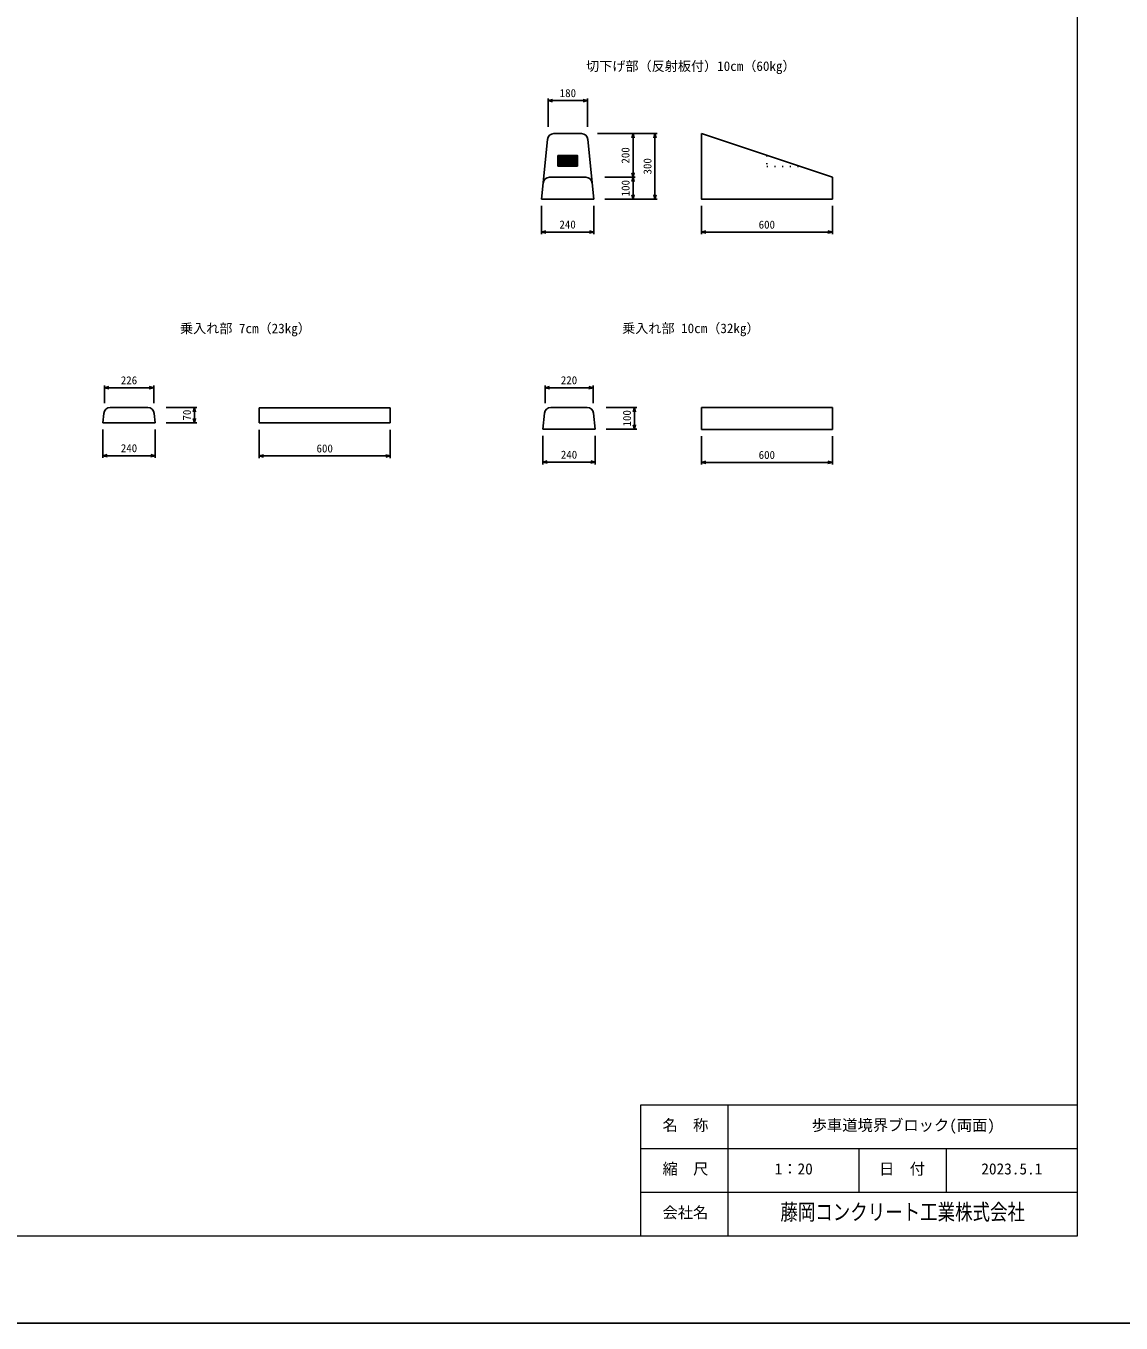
# Model space of a CAD drawing. Units: millimetres, scale not verified. Extents: x -16800 to 16800, y -5940 to 5940.
# Drawn here: x -5215 to -200, y -5940 to 0 of the extents above; entities that cross this region are included whole.
import ezdxf
from ezdxf.enums import TextEntityAlignment as Align

# ---------------------------------------------------------------- set-up
doc = ezdxf.new("R2010")
doc.units = ezdxf.units.MM
doc.header["$LTSCALE"] = 20
doc.linetypes.add('DOTTED', pattern=[1.75, 0.25, -1.5])
for name, color, linetype, lineweight in [('0-0_DIM', 7, 'Continuous', 25), ('0-1_Defpoints', 5, 'Continuous', 25), ('0-2_HATCH', 6, 'Continuous', 25), ('0-4_OUTLINE', 3, 'Continuous', 25), ('0-5_OUTLINE2', 4, 'DOTTED', 25), ('0-6_TXT', 7, 'Continuous', 25), ('0-7_WAKU', 3, 'Continuous', 13), ('0-8_WAKU-LINE', 7, 'Continuous', 13)]:
    doc.layers.add(name, color=color, linetype=linetype, lineweight=lineweight)
doc.layers.add('0-9_WAKU-TXT', color=7, linetype='Continuous')
doc.styles.add('ＭＳ ゴシック', font='')
doc.styles.get('ＭＳ ゴシック').set_extended_font_data('MS Gothic')

msp = doc.modelspace()

# ---------------------------------------------------------------- linework, layer by layer
at = {"layer": '0-0_DIM'}
for p, q in [((-2823.16, -461.86), (-2823.16, -331.86)), ((-2643.16, -341.86), (-2823.16, -341.86)), ((-2643.16, -461.86), (-2643.16, -331.86)), ((-2597.71, -492.8), (-2324.61, -492.8)), ((-2434.61, -492.8), (-2434.61, -692.8)), ((-2334.61, -492.8), (-2334.61, -792.8)), ((-2564.61, -692.8), (-2424.61, -692.8)), ((-2434.99, -692.8), (-2434.99, -792.8)), ((-2854.61, -823.69), (-2854.61, -953.69)), ((-2614.61, -823.69), (-2614.61, -953.69)), ((-2564.61, -792.8), (-2324.61, -792.8)), ((-2122.21, -824.11), (-2122.21, -954.11)), ((-1522.21, -824.11), (-1522.21, -954.11)), ((-2614.61, -943.69), (-2854.61, -943.69)), ((-1522.21, -944.11), (-2122.21, -944.11)), ((-4856.33, -1727.02), (-4856.33, -1647.02)), ((-4856.33, -1657.02), (-4630.33, -1657.02)), ((-4630.33, -1727.02), (-4630.33, -1647.02)), ((-2838.14, -1726.73), (-2838.14, -1646.73)), ((-2838.14, -1656.73), (-2618.14, -1656.73)), ((-2618.14, -1726.73), (-2618.14, -1646.73)), ((-4573.33, -1747.02), (-4433.33, -1747.02)), ((-4443.71, -1747.02), (-4443.71, -1817.02)), ((-2558.14, -1746.73), (-2418.14, -1746.73)), ((-2428.52, -1746.73), (-2428.52, -1846.73)), ((-4573.33, -1817.02), (-4433.33, -1817.02)), ((-4863.33, -1847.9), (-4863.33, -1977.9)), ((-4623.33, -1847.9), (-4623.33, -1977.9)), ((-4146.97, -1849.11), (-4146.97, -1979.11)), ((-3546.97, -1849.11), (-3546.97, -1979.11)), ((-2848.14, -1877.61), (-2848.14, -2007.61)), ((-2608.14, -1877.61), (-2608.14, -2007.61)), ((-2558.14, -1846.73), (-2418.14, -1846.73)), ((-2122.21, -1878.78), (-2122.21, -2008.78)), ((-1522.21, -1878.78), (-1522.21, -2008.78)), ((-4623.33, -1967.9), (-4863.33, -1967.9)), ((-3546.97, -1969.11), (-4146.97, -1969.11)), ((-2608.14, -1997.61), (-2848.14, -1997.61)), ((-1522.21, -1998.78), (-2122.21, -1998.78))]:
    msp.add_line(p, q, dxfattribs=at)
for points in [[(-2803.16, -347.22), (-2823.16, -341.86), (-2803.16, -336.51)], [(-2663.16, -347.22), (-2643.16, -341.86), (-2663.16, -336.51)], [(-2429.25, -512.8), (-2434.61, -492.8), (-2439.96, -512.8)], [(-2329.25, -512.8), (-2334.61, -492.8), (-2339.96, -512.8)], [(-2429.63, -712.8), (-2434.99, -692.8), (-2440.34, -712.8)], [(-2439.96, -672.8), (-2434.61, -692.8), (-2429.25, -672.8)], [(-2440.34, -772.8), (-2434.99, -792.8), (-2429.63, -772.8)], [(-2339.96, -772.8), (-2334.61, -792.8), (-2329.25, -772.8)], [(-2834.61, -938.33), (-2854.61, -943.69), (-2834.61, -949.05)], [(-2634.61, -938.33), (-2614.61, -943.69), (-2634.61, -949.05)], [(-2102.21, -938.75), (-2122.21, -944.11), (-2102.21, -949.47)], [(-1542.21, -938.75), (-1522.21, -944.11), (-1542.21, -949.47)], [(-4836.33, -1662.38), (-4856.33, -1657.02), (-4836.33, -1651.66)], [(-4650.33, -1662.38), (-4630.33, -1657.02), (-4650.33, -1651.66)], [(-2818.14, -1662.09), (-2838.14, -1656.73), (-2818.14, -1651.37)], [(-2638.14, -1662.09), (-2618.14, -1656.73), (-2638.14, -1651.37)], [(-4438.35, -1767.02), (-4443.71, -1747.02), (-4449.07, -1767.02)], [(-2423.16, -1766.73), (-2428.52, -1746.73), (-2433.88, -1766.73)], [(-4449.07, -1797.02), (-4443.71, -1817.02), (-4438.35, -1797.02)], [(-2433.88, -1826.73), (-2428.52, -1846.73), (-2423.16, -1826.73)], [(-4843.33, -1962.54), (-4863.33, -1967.9), (-4843.33, -1973.26)], [(-4643.33, -1962.54), (-4623.33, -1967.9), (-4643.33, -1973.26)], [(-4126.97, -1963.75), (-4146.97, -1969.11), (-4126.97, -1974.47)], [(-3566.97, -1963.75), (-3546.97, -1969.11), (-3566.97, -1974.47)], [(-2828.14, -1992.25), (-2848.14, -1997.61), (-2828.14, -2002.97)], [(-2628.14, -1992.25), (-2608.14, -1997.61), (-2628.14, -2002.97)], [(-2102.21, -1993.42), (-2122.21, -1998.78), (-2102.21, -2004.14)], [(-1542.21, -1993.42), (-1522.21, -1998.78), (-1542.21, -2004.14)]]:
    msp.add_lwpolyline(points, dxfattribs=at)
at = {"layer": '0-1_Defpoints'}
msp.add_lwpolyline([(-16800, -5940), (0, -5940), (0, 5940), (-16800, 5940)], close=True, dxfattribs=at)
at = {"layer": '0-2_HATCH'}
for p, q in [((-2779.61, -592.8), (-2779.61, -642.8)), ((-2769.61, -592.8), (-2769.61, -642.8)), ((-2759.61, -592.8), (-2759.61, -642.8)), ((-2749.61, -592.8), (-2749.61, -642.8)), ((-2739.61, -592.8), (-2739.61, -642.8)), ((-2729.61, -592.8), (-2729.61, -642.8)), ((-2719.61, -592.8), (-2719.61, -642.8)), ((-2709.61, -592.8), (-2709.61, -642.8)), ((-2699.61, -592.8), (-2699.61, -642.8)), ((-2779.61, -597.8), (-2689.61, -597.8)), ((-2779.61, -602.8), (-2689.61, -602.8)), ((-2779.61, -607.8), (-2689.61, -607.8)), ((-2779.61, -612.8), (-2689.61, -612.8)), ((-2779.61, -617.8), (-2689.61, -617.8)), ((-2779.61, -622.8), (-2689.61, -622.8)), ((-2779.61, -627.8), (-2689.61, -627.8)), ((-2779.61, -632.8), (-2689.61, -632.8)), ((-2779.61, -637.8), (-2689.61, -637.8)), ((-2779.61, -642.8), (-2689.61, -642.8))]:
    msp.add_line(p, q, dxfattribs=at)
msp.add_lwpolyline([(-2779.61, -592.8), (-2689.61, -592.8), (-2689.61, -642.8)], dxfattribs=at)
at = {"layer": '0-4_OUTLINE'}
for p, q in [((-2827.31, -519.82), (-2854.61, -792.8)), ((-2671.76, -492.8), (-2797.46, -492.8)), ((-2641.9, -519.82), (-2614.61, -792.8)), ((-2817.46, -692.8), (-2651.76, -692.8)), ((-2854.61, -792.8), (-2614.61, -792.8)), ((-4863.33, -1817.02), (-4859.03, -1774.03)), ((-4829.18, -1747.02), (-4657.48, -1747.02)), ((-4623.33, -1817.02), (-4627.63, -1774.03)), ((-4146.97, -1748.23), (-4146.97, -1818.23)), ((-3546.97, -1748.23), (-4146.97, -1748.23)), ((-3546.97, -1748.23), (-3546.97, -1818.23)), ((-2848.14, -1846.73), (-2840.84, -1773.74)), ((-2810.99, -1746.73), (-2645.29, -1746.73)), ((-2608.14, -1846.73), (-2615.44, -1773.74)), ((-2122.21, -1747.89), (-2122.21, -1847.89)), ((-4863.33, -1817.02), (-4623.33, -1817.02)), ((-4146.97, -1818.23), (-3546.97, -1818.23)), ((-2848.14, -1846.73), (-2608.14, -1846.73)), ((-2122.21, -1847.89), (-1522.21, -1847.89))]:
    msp.add_line(p, q, dxfattribs=at)
for points in [[(-2122.21, -493.23), (-2122.21, -793.23), (-1522.21, -793.23)], [(-2122.21, -493.23), (-1522.21, -693.23), (-1522.21, -793.23)], [(-2122.21, -1747.89), (-1522.21, -1747.89), (-1522.21, -1847.89)]]:
    msp.add_lwpolyline(points, dxfattribs=at)
for centre, start, end in [((-2797.46, -522.8), 90, 174.28941), ((-2671.76, -522.8), 5.71059, 90), ((-2817.46, -722.8), 90, 174.28941), ((-2651.76, -722.8), 5.71059, 90), ((-4829.18, -1777.02), 90, 174.28941), ((-4657.48, -1777.02), 5.71059, 90), ((-2810.99, -1776.73), 90, 174.28941), ((-2645.29, -1776.73), 5.71059, 90)]:
    msp.add_arc(centre, 30, start, end, dxfattribs=at)
at = {"layer": '0-5_OUTLINE2'}
for p, q in [((-1822.21, -593.23), (-1822.21, -643.23)), ((-1822.21, -643.23), (-1672.21, -643.23))]:
    msp.add_line(p, q, dxfattribs=at)
at = {"layer": '0-7_WAKU'}
for p, q in [((-2400, -4940), (-400, -4940)), ((-2400, -5540), (-2400, -4940))]:
    msp.add_line(p, q, dxfattribs=at)
msp.add_lwpolyline([(-16400, -5540), (-400, -5540), (-400, 5540), (-16400, 5540)], close=True, dxfattribs=at)
at = {"layer": '0-8_WAKU-LINE'}
for p, q in [((-2000, -5540), (-2000, -4940)), ((-2400, -5140), (-400, -5140)), ((-1400, -5340), (-1400, -5140)), ((-1000, -5340), (-1000, -5140)), ((-2400, -5340), (-400, -5340))]:
    msp.add_line(p, q, dxfattribs=at)

# ---------------------------------------------------------------- texts
at = {"layer": '0-0_DIM', "style": 'ＭＳ ゴシック'}
for s, p in [('180', (-2770.66, -336.86)), ('240', (-2772.11, -938.69)), ('600', (-1859.71, -939.11)), ('226', (-4780.83, -1652.02)), ('220', (-2765.64, -1651.73)), ('240', (-4780.83, -1962.9)), ('600', (-3884.47, -1964.11)), ('240', (-2765.64, -1992.61)), ('600', (-1859.71, -1993.78))]:
    msp.add_text(s, height=36.66, dxfattribs=at).set_placement(p, align=Align.BOTTOM_LEFT)
for s, p in [('200', (-2440.37, -630.3)), ('300', (-2339.61, -680.3)), ('100', (-2439.99, -780.3)), ('70', (-4448.71, -1807.02)), ('100', (-2433.52, -1834.23))]:
    msp.add_text(s, height=36.66, rotation=90, dxfattribs=at).set_placement(p, align=Align.BOTTOM_LEFT)
at = {"layer": '0-6_TXT', "style": 'ＭＳ ゴシック'}
for s, p in [('切下げ部（反射板付）10cm（60kg）', (-2649.87, -219.21)), ('乗入れ部 7cm（23kg）', (-4509.76, -1420.21)), ('乗入れ部 10cm（32kg）', (-2484.87, -1419.87))]:
    msp.add_text(s, height=43.99, dxfattribs=at).set_placement(p, align=Align.BOTTOM_LEFT)
at = {"layer": '0-9_WAKU-TXT', "style": 'ＭＳ ゴシック'}
for s, p in [('名\u3000称', (-2300.1, -5075)), ('歩車道境界ブロック(両面)', (-1617, -5075)), ('縮\u3000尺', (-2300.1, -5275)), ('1：20', (-1786.5, -5275)), ('日\u3000付', (-1308.11, -5275)), ('2023.5.1', (-840, -5275)), ('会社名', (-2300.1, -5475))]:
    msp.add_text(s, height=51.32, dxfattribs=at).set_placement(p, align=Align.BOTTOM_LEFT)
at = {"layer": '0-9_WAKU-TXT', "style": 'ＭＳ ゴシック', "width": 0.8}
msp.add_text('藤岡コンクリート工業株式会社', height=73.31, dxfattribs=at).set_placement((-1760, -5490), align=Align.BOTTOM_LEFT)

doc.saveas('drawing.dxf')
